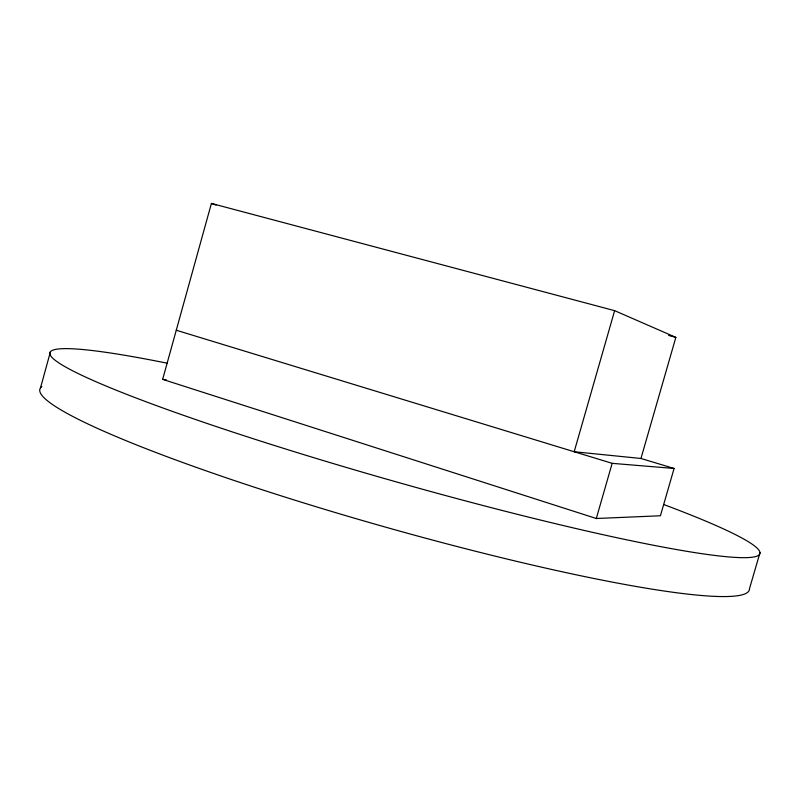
<?xml version="1.0" encoding="UTF-8"?>
<svg xmlns="http://www.w3.org/2000/svg" width="800" height="800" viewBox="0 0 800 800"><rect width="100%" height="100%" fill="white"/><g stroke="black" fill="none" stroke-linecap="round" stroke-linejoin="round"><path stroke-width="1.2" d="M40.54 387.8L50.46 351.67M640.95 458.47L674.09 468.47L660.42 515.77L596.3 518.5L162.65 379.36L211.41 203.43L614.63 310.66L675.85 337.37L640.95 458.47L574.18 451.75L614.63 310.66M596.3 518.5L612.16 463.34L674.09 468.47M760 552.64L749.5 588.66A368.66 38.67 15.8 0 1 375.7 524.34A368.66 38.67 15.8 0 1 41.83 386.51M162.65 379.36L166.35 379.86M668.62 335.43L675.85 337.37M176.26 330.23L612.16 463.34M211.41 203.43L216.09 205.09M663.77 504.54A368.95 30.01 15.8 0 1 646.1 543.8A368.95 30.01 15.8 0 1 142.53 400.44A368.95 30.01 15.8 0 1 167.54 363.27"/></g></svg>
